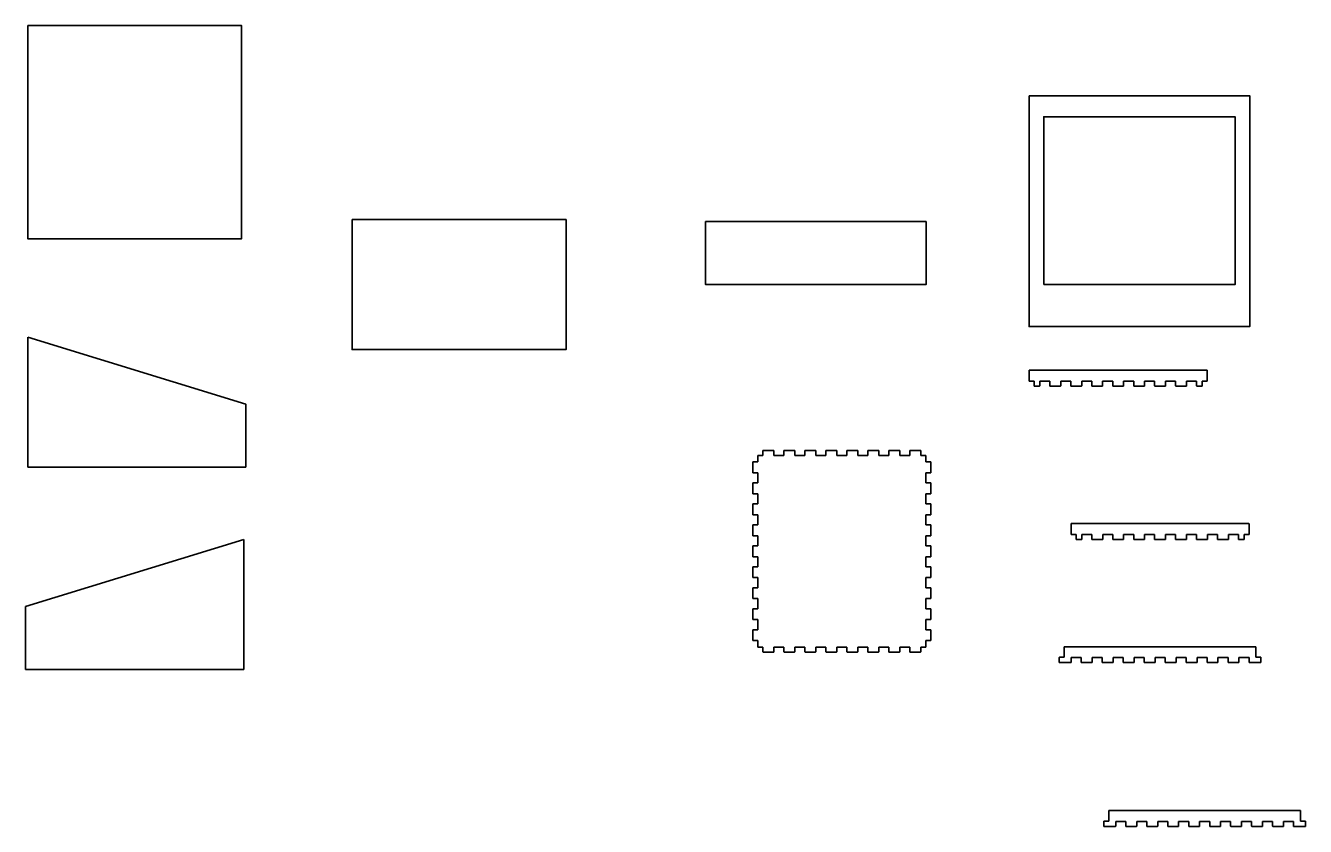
# Model space of a CAD drawing. Header units: inches. Extents: x 6.9 to 37.5, y 21.6 to 40.7.
import ezdxf

# ---------------------------------------------------------------- set-up
doc = ezdxf.new("R2010")
doc.units = ezdxf.units.IN
doc.header["$MEASUREMENT"] = 0
for name, color, linetype, lineweight in [('Layer 2', 7, 'Continuous', 0), ('Layer 3', 7, 'Continuous', 0), ('Layer 4', 7, 'Continuous', 0), ('Layer 5', 7, 'Continuous', 0), ('Layer 6', 7, 'Continuous', 0), ('Layer 7', 7, 'Continuous', 0), ('Layer 8', 7, 'Continuous', 0), ('Layer 9', 7, 'Continuous', 0)]:
    doc.layers.add(name, color=color, linetype=linetype, lineweight=lineweight)

# ---------------------------------------------------------------- blocks, each defined once
blk = doc.blocks.new('Block_0')
at = {"layer": 'Layer 3', "color": 7, "lineweight": 35}
for p, q in [((6.947, 26.86), (12.147, 28.46)), ((12.147, 25.36), (12.147, 28.46)), ((6.947, 25.36), (6.947, 26.86)), ((12.147, 25.36), (6.947, 25.36))]:
    blk.add_line(p, q, dxfattribs=at)
blk = doc.blocks.new('Block_1')
at = {"layer": 'Layer 4', "color": 7, "lineweight": 35}
for p, q in [((6.997, 30.187), (6.997, 33.287)), ((12.197, 31.687), (6.997, 33.287)), ((12.197, 30.187), (12.197, 31.687)), ((6.997, 30.187), (12.197, 30.187))]:
    blk.add_line(p, q, dxfattribs=at)
blk = doc.blocks.new('Block_2')
at = {"layer": 'Layer 6', "color": 7, "lineweight": 35}
for p, q in [((24.529, 30.582), (24.528, 30.58)), ((24.528, 30.58), (24.528, 30.466)), ((24.53, 30.582), (24.529, 30.582)), ((24.531, 30.583), (24.53, 30.583)), ((24.53, 30.583), (24.53, 30.582)), ((24.533, 30.584), (24.531, 30.584)), ((24.531, 30.584), (24.531, 30.583)), ((24.784, 30.584), (24.533, 30.584)), ((24.786, 30.584), (24.784, 30.584)), ((24.786, 30.583), (24.786, 30.584)), ((24.787, 30.583), (24.786, 30.583)), ((24.787, 30.582), (24.787, 30.583)), ((24.788, 30.582), (24.787, 30.582)), ((24.789, 30.58), (24.788, 30.582)), ((24.789, 30.466), (24.789, 30.58)), ((25.03, 30.582), (25.029, 30.58)), ((25.029, 30.58), (25.029, 30.466)), ((25.031, 30.583), (25.03, 30.583)), ((25.03, 30.583), (25.03, 30.582)), ((25.03, 30.582), (25.03, 30.582)), ((25.033, 30.584), (25.031, 30.584)), ((25.031, 30.584), (25.031, 30.583)), ((25.284, 30.584), (25.033, 30.584)), ((25.286, 30.584), (25.284, 30.584)), ((25.286, 30.583), (25.286, 30.584)), ((25.287, 30.583), (25.286, 30.583)), ((25.287, 30.582), (25.287, 30.583)), ((25.288, 30.582), (25.287, 30.582)), ((25.289, 30.58), (25.288, 30.582)), ((25.289, 30.466), (25.289, 30.58)), ((25.53, 30.582), (25.529, 30.58)), ((25.529, 30.58), (25.529, 30.466)), ((25.531, 30.583), (25.53, 30.583)), ((25.53, 30.583), (25.53, 30.582)), ((25.53, 30.582), (25.53, 30.582)), ((25.533, 30.584), (25.531, 30.584)), ((25.531, 30.584), (25.531, 30.583)), ((25.784, 30.584), (25.533, 30.584)), ((25.786, 30.584), (25.784, 30.584)), ((25.786, 30.583), (25.786, 30.584)), ((25.787, 30.583), (25.786, 30.583)), ((25.787, 30.582), (25.787, 30.583)), ((25.788, 30.582), (25.787, 30.582)), ((25.789, 30.58), (25.788, 30.582)), ((25.789, 30.466), (25.789, 30.58)), ((26.029, 30.582), (26.028, 30.58)), ((26.028, 30.58), (26.028, 30.466)), ((26.03, 30.582), (26.029, 30.582)), ((26.031, 30.583), (26.03, 30.583)), ((26.03, 30.583), (26.03, 30.582)), ((26.033, 30.584), (26.031, 30.584)), ((26.031, 30.584), (26.031, 30.583)), ((26.285, 30.584), (26.033, 30.584)), ((26.286, 30.584), (26.285, 30.584)), ((26.287, 30.583), (26.286, 30.584)), ((26.288, 30.582), (26.287, 30.583)), ((26.287, 30.583), (26.287, 30.583)), ((26.289, 30.58), (26.288, 30.582)), ((26.288, 30.582), (26.288, 30.582)), ((26.289, 30.466), (26.289, 30.58)), ((26.529, 30.582), (26.528, 30.58)), ((26.528, 30.58), (26.528, 30.466)), ((26.53, 30.582), (26.529, 30.582)), ((26.531, 30.583), (26.53, 30.583)), ((26.53, 30.583), (26.53, 30.582)), ((26.533, 30.584), (26.531, 30.584)), ((26.531, 30.584), (26.531, 30.583)), ((26.785, 30.584), (26.533, 30.584)), ((26.786, 30.584), (26.785, 30.584)), ((26.787, 30.583), (26.786, 30.584)), ((26.788, 30.582), (26.787, 30.583)), ((26.787, 30.583), (26.787, 30.583)), ((26.789, 30.58), (26.788, 30.582)), ((26.788, 30.582), (26.788, 30.582)), ((26.789, 30.466), (26.789, 30.58)), ((27.03, 30.582), (27.029, 30.58)), ((27.029, 30.58), (27.029, 30.466)), ((27.031, 30.583), (27.03, 30.583)), ((27.03, 30.583), (27.03, 30.582)), ((27.03, 30.582), (27.03, 30.582)), ((27.033, 30.584), (27.031, 30.584)), ((27.031, 30.584), (27.031, 30.583)), ((27.284, 30.584), (27.033, 30.584)), ((27.286, 30.584), (27.284, 30.584)), ((27.286, 30.583), (27.286, 30.584)), ((27.287, 30.583), (27.286, 30.583)), ((27.287, 30.582), (27.287, 30.583)), ((27.288, 30.582), (27.287, 30.582)), ((27.289, 30.58), (27.288, 30.582)), ((27.289, 30.466), (27.289, 30.58)), ((27.53, 30.582), (27.529, 30.58)), ((27.529, 30.58), (27.529, 30.466)), ((27.531, 30.583), (27.53, 30.583)), ((27.53, 30.583), (27.53, 30.582)), ((27.53, 30.582), (27.53, 30.582)), ((27.533, 30.584), (27.531, 30.584)), ((27.531, 30.584), (27.531, 30.583)), ((27.784, 30.584), (27.533, 30.584)), ((27.786, 30.584), (27.784, 30.584)), ((27.786, 30.583), (27.786, 30.584)), ((27.787, 30.583), (27.786, 30.583)), ((27.787, 30.582), (27.787, 30.583)), ((27.788, 30.582), (27.787, 30.582)), ((27.789, 30.58), (27.788, 30.582)), ((27.789, 30.466), (27.789, 30.58)), ((28.03, 30.582), (28.029, 30.58)), ((28.029, 30.58), (28.029, 30.466)), ((28.031, 30.583), (28.03, 30.583)), ((28.03, 30.583), (28.03, 30.582)), ((28.03, 30.582), (28.03, 30.582)), ((28.033, 30.584), (28.031, 30.584)), ((28.031, 30.584), (28.031, 30.583)), ((28.285, 30.584), (28.033, 30.584)), ((28.286, 30.584), (28.285, 30.584)), ((28.287, 30.583), (28.286, 30.584)), ((28.288, 30.582), (28.287, 30.583)), ((28.287, 30.583), (28.287, 30.583)), ((28.289, 30.58), (28.288, 30.582)), ((28.288, 30.582), (28.288, 30.582)), ((28.289, 30.466), (28.289, 30.58)), ((24.286, 30.308), (24.285, 30.307)), ((24.285, 30.307), (24.285, 30.056)), ((24.287, 30.309), (24.286, 30.308)), ((24.288, 30.31), (24.287, 30.309)), ((24.287, 30.309), (24.287, 30.309)), ((24.29, 30.311), (24.288, 30.31)), ((24.288, 30.31), (24.288, 30.31)), ((24.404, 30.311), (24.29, 30.311)), ((24.405, 30.464), (24.404, 30.463)), ((24.404, 30.463), (24.404, 30.462)), ((24.404, 30.462), (24.404, 30.311)), ((24.406, 30.465), (24.405, 30.465)), ((24.405, 30.465), (24.405, 30.464)), ((24.408, 30.466), (24.406, 30.465)), ((24.406, 30.465), (24.406, 30.465)), ((24.528, 30.466), (24.408, 30.466)), ((25.029, 30.466), (24.789, 30.466)), ((25.529, 30.466), (25.289, 30.466)), ((26.028, 30.466), (25.789, 30.466)), ((26.528, 30.466), (26.289, 30.466)), ((27.029, 30.466), (26.789, 30.466)), ((27.529, 30.466), (27.289, 30.466)), ((28.029, 30.466), (27.789, 30.466)), ((28.409, 30.466), (28.289, 30.466)), ((28.411, 30.465), (28.409, 30.466)), ((28.412, 30.465), (28.411, 30.465)), ((28.411, 30.465), (28.411, 30.465)), ((28.413, 30.464), (28.412, 30.465)), ((28.413, 30.463), (28.413, 30.464)), ((28.414, 30.462), (28.413, 30.463)), ((28.414, 30.311), (28.414, 30.462)), ((28.528, 30.311), (28.414, 30.311)), ((28.529, 30.31), (28.528, 30.311)), ((28.53, 30.31), (28.529, 30.31)), ((28.53, 30.309), (28.53, 30.31)), ((28.531, 30.309), (28.53, 30.309)), ((28.531, 30.308), (28.531, 30.309)), ((28.532, 30.307), (28.531, 30.308)), ((28.532, 30.056), (28.532, 30.307)), ((24.285, 30.056), (24.286, 30.054)), ((24.286, 30.054), (24.287, 30.054)), ((24.287, 30.054), (24.287, 30.053)), ((24.287, 30.053), (24.288, 30.052)), ((24.288, 30.052), (24.288, 30.052)), ((24.288, 30.052), (24.29, 30.051)), ((24.29, 30.051), (24.404, 30.051)), ((24.404, 30.051), (24.404, 29.811)), ((28.414, 29.811), (28.414, 30.051)), ((28.414, 30.051), (28.528, 30.051)), ((28.528, 30.051), (28.529, 30.052)), ((28.529, 30.052), (28.53, 30.052)), ((28.53, 30.053), (28.531, 30.054)), ((28.53, 30.052), (28.53, 30.053)), ((28.531, 30.054), (28.532, 30.056)), ((28.531, 30.054), (28.531, 30.054)), ((24.286, 29.809), (24.285, 29.807)), ((24.285, 29.807), (24.285, 29.555)), ((24.287, 29.809), (24.286, 29.809)), ((24.288, 29.81), (24.287, 29.81)), ((24.287, 29.81), (24.287, 29.809)), ((24.29, 29.811), (24.288, 29.811)), ((24.288, 29.811), (24.288, 29.81)), ((24.404, 29.811), (24.29, 29.811)), ((28.528, 29.811), (28.414, 29.811)), ((28.529, 29.811), (28.528, 29.811)), ((28.53, 29.81), (28.529, 29.811)), ((28.531, 29.809), (28.53, 29.81)), ((28.53, 29.81), (28.53, 29.81)), ((28.532, 29.807), (28.531, 29.809)), ((28.531, 29.809), (28.531, 29.809)), ((28.532, 29.555), (28.532, 29.807)), ((24.285, 29.555), (24.286, 29.554)), ((24.286, 29.309), (24.285, 29.307)), ((24.285, 29.307), (24.285, 29.055)), ((24.286, 29.554), (24.287, 29.553)), ((24.287, 29.309), (24.286, 29.309)), ((24.287, 29.553), (24.287, 29.552)), ((24.287, 29.552), (24.288, 29.552)), ((24.288, 29.31), (24.287, 29.31)), ((24.287, 29.31), (24.287, 29.309)), ((24.288, 29.552), (24.288, 29.552)), ((24.288, 29.552), (24.29, 29.551)), ((24.29, 29.311), (24.288, 29.311)), ((24.288, 29.311), (24.288, 29.31)), ((24.29, 29.551), (24.404, 29.551)), ((24.404, 29.311), (24.29, 29.311)), ((24.404, 29.551), (24.404, 29.311)), ((28.414, 29.311), (28.414, 29.551)), ((28.414, 29.551), (28.528, 29.551)), ((28.528, 29.311), (28.414, 29.311)), ((28.528, 29.551), (28.529, 29.552)), ((28.529, 29.311), (28.528, 29.311)), ((28.529, 29.552), (28.53, 29.552)), ((28.53, 29.31), (28.529, 29.311)), ((28.53, 29.552), (28.531, 29.553)), ((28.53, 29.552), (28.53, 29.552)), ((28.531, 29.309), (28.53, 29.31)), ((28.53, 29.31), (28.53, 29.31)), ((28.531, 29.554), (28.532, 29.555)), ((28.531, 29.553), (28.531, 29.554)), ((28.532, 29.307), (28.531, 29.309)), ((28.531, 29.309), (28.531, 29.309)), ((28.532, 29.055), (28.532, 29.307)), ((24.285, 29.055), (24.286, 29.054)), ((24.286, 29.054), (24.287, 29.053)), ((24.287, 29.053), (24.287, 29.052)), ((24.287, 29.052), (24.288, 29.052)), ((24.288, 29.052), (24.288, 29.052)), ((24.288, 29.052), (24.29, 29.051)), ((24.29, 29.051), (24.404, 29.051)), ((24.404, 29.051), (24.404, 28.811)), ((28.414, 28.811), (28.414, 29.051)), ((28.414, 29.051), (28.528, 29.051)), ((28.528, 29.051), (28.529, 29.052)), ((28.529, 29.052), (28.53, 29.052)), ((28.53, 29.052), (28.531, 29.053)), ((28.53, 29.052), (28.53, 29.052)), ((28.531, 29.054), (28.532, 29.055)), ((28.531, 29.053), (28.531, 29.054)), ((24.286, 28.809), (24.285, 28.807)), ((24.285, 28.807), (24.285, 28.556)), ((24.287, 28.809), (24.286, 28.809)), ((24.288, 28.81), (24.287, 28.81)), ((24.287, 28.81), (24.287, 28.809)), ((24.29, 28.811), (24.288, 28.811)), ((24.288, 28.811), (24.288, 28.81)), ((24.404, 28.811), (24.29, 28.811)), ((28.528, 28.811), (28.414, 28.811)), ((28.529, 28.811), (28.528, 28.811)), ((28.53, 28.81), (28.529, 28.811)), ((28.531, 28.809), (28.53, 28.81)), ((28.53, 28.81), (28.53, 28.81)), ((28.532, 28.807), (28.531, 28.809)), ((28.531, 28.809), (28.531, 28.809)), ((28.532, 28.556), (28.532, 28.807)), ((24.285, 28.556), (24.286, 28.554)), ((24.286, 28.554), (24.287, 28.554)), ((24.287, 28.554), (24.287, 28.553)), ((24.287, 28.553), (24.288, 28.552)), ((24.288, 28.552), (24.288, 28.552)), ((24.288, 28.552), (24.29, 28.551)), ((24.29, 28.551), (24.404, 28.551)), ((24.404, 28.551), (24.404, 28.311)), ((28.414, 28.311), (28.414, 28.551)), ((28.414, 28.551), (28.528, 28.551)), ((28.528, 28.551), (28.529, 28.552)), ((28.529, 28.552), (28.53, 28.552)), ((28.53, 28.553), (28.531, 28.554)), ((28.53, 28.552), (28.53, 28.553)), ((28.531, 28.554), (28.532, 28.556)), ((28.531, 28.554), (28.531, 28.554)), ((24.286, 28.308), (24.285, 28.307)), ((24.285, 28.307), (24.285, 28.056)), ((24.287, 28.309), (24.286, 28.308)), ((24.288, 28.31), (24.287, 28.309)), ((24.287, 28.309), (24.287, 28.309)), ((24.29, 28.311), (24.288, 28.31)), ((24.288, 28.31), (24.288, 28.31)), ((24.404, 28.311), (24.29, 28.311)), ((28.528, 28.311), (28.414, 28.311)), ((28.529, 28.31), (28.528, 28.311)), ((28.53, 28.31), (28.529, 28.31)), ((28.53, 28.309), (28.53, 28.31)), ((28.531, 28.309), (28.53, 28.309)), ((28.531, 28.308), (28.531, 28.309)), ((28.532, 28.307), (28.531, 28.308)), ((28.532, 28.056), (28.532, 28.307)), ((24.285, 28.056), (24.286, 28.054)), ((24.286, 27.808), (24.285, 27.807)), ((24.285, 27.807), (24.285, 27.555)), ((24.286, 28.054), (24.287, 28.054)), ((24.287, 27.809), (24.286, 27.808)), ((24.287, 28.054), (24.287, 28.053)), ((24.287, 28.053), (24.288, 28.052)), ((24.288, 27.81), (24.287, 27.809)), ((24.287, 27.809), (24.287, 27.809)), ((24.288, 28.052), (24.288, 28.052)), ((24.288, 28.052), (24.29, 28.051)), ((24.29, 27.811), (24.288, 27.81)), ((24.288, 27.81), (24.288, 27.81)), ((24.29, 28.051), (24.404, 28.051)), ((24.404, 27.811), (24.29, 27.811)), ((24.404, 28.051), (24.404, 27.811)), ((28.414, 27.811), (28.414, 28.051)), ((28.414, 28.051), (28.528, 28.051)), ((28.528, 27.811), (28.414, 27.811)), ((28.528, 28.051), (28.529, 28.052)), ((28.529, 27.81), (28.528, 27.811)), ((28.529, 28.052), (28.53, 28.052)), ((28.53, 27.81), (28.529, 27.81)), ((28.53, 28.053), (28.531, 28.054)), ((28.53, 28.052), (28.53, 28.053)), ((28.53, 27.809), (28.53, 27.81)), ((28.531, 27.809), (28.53, 27.809)), ((28.531, 28.054), (28.532, 28.056)), ((28.531, 28.054), (28.531, 28.054)), ((28.531, 27.808), (28.531, 27.809)), ((28.532, 27.807), (28.531, 27.808)), ((28.532, 27.555), (28.532, 27.807)), ((24.285, 27.555), (24.286, 27.554)), ((24.286, 27.554), (24.287, 27.553)), ((24.287, 27.553), (24.287, 27.552)), ((24.287, 27.552), (24.288, 27.552)), ((24.288, 27.552), (24.288, 27.552)), ((24.288, 27.552), (24.29, 27.551)), ((24.29, 27.551), (24.404, 27.551)), ((24.404, 27.551), (24.404, 27.311)), ((28.414, 27.311), (28.414, 27.551)), ((28.414, 27.551), (28.528, 27.551)), ((28.528, 27.551), (28.529, 27.552)), ((28.529, 27.552), (28.53, 27.552)), ((28.53, 27.552), (28.531, 27.553)), ((28.53, 27.552), (28.53, 27.552)), ((28.531, 27.554), (28.532, 27.555)), ((28.531, 27.553), (28.531, 27.554)), ((24.286, 27.309), (24.285, 27.307)), ((24.285, 27.307), (24.285, 27.055)), ((24.287, 27.309), (24.286, 27.309)), ((24.288, 27.31), (24.287, 27.31)), ((24.287, 27.31), (24.287, 27.309)), ((24.29, 27.311), (24.288, 27.311)), ((24.288, 27.311), (24.288, 27.31)), ((24.404, 27.311), (24.29, 27.311)), ((28.528, 27.311), (28.414, 27.311)), ((28.529, 27.311), (28.528, 27.311)), ((28.53, 27.31), (28.529, 27.311)), ((28.531, 27.309), (28.53, 27.31)), ((28.53, 27.31), (28.53, 27.31)), ((28.532, 27.307), (28.531, 27.309)), ((28.531, 27.309), (28.531, 27.309)), ((28.532, 27.055), (28.532, 27.307)), ((24.285, 27.055), (24.286, 27.054)), ((24.286, 27.054), (24.287, 27.053)), ((24.287, 27.053), (24.287, 27.052)), ((24.287, 27.052), (24.288, 27.052)), ((24.288, 27.052), (24.288, 27.052)), ((24.288, 27.052), (24.29, 27.051)), ((24.29, 27.051), (24.404, 27.051)), ((24.404, 27.051), (24.404, 26.811)), ((28.414, 26.811), (28.414, 27.051)), ((28.414, 27.051), (28.528, 27.051)), ((28.528, 27.051), (28.529, 27.052)), ((28.529, 27.052), (28.53, 27.052)), ((28.53, 27.052), (28.531, 27.053)), ((28.53, 27.052), (28.53, 27.052)), ((28.531, 27.054), (28.532, 27.055)), ((28.531, 27.053), (28.531, 27.054)), ((24.286, 26.809), (24.285, 26.807)), ((24.285, 26.807), (24.285, 26.555)), ((24.285, 26.555), (24.286, 26.554)), ((24.287, 26.809), (24.286, 26.809)), ((24.286, 26.554), (24.287, 26.553)), ((24.288, 26.81), (24.287, 26.81)), ((24.287, 26.81), (24.287, 26.809)), ((24.287, 26.553), (24.287, 26.552)), ((24.287, 26.552), (24.288, 26.552)), ((24.29, 26.811), (24.288, 26.811)), ((24.288, 26.811), (24.288, 26.81)), ((24.288, 26.552), (24.288, 26.552)), ((24.288, 26.552), (24.29, 26.551)), ((24.404, 26.811), (24.29, 26.811)), ((24.29, 26.551), (24.404, 26.551)), ((24.404, 26.551), (24.404, 26.311)), ((28.528, 26.811), (28.414, 26.811)), ((28.414, 26.311), (28.414, 26.551)), ((28.414, 26.551), (28.528, 26.551)), ((28.529, 26.811), (28.528, 26.811)), ((28.528, 26.551), (28.529, 26.552)), ((28.53, 26.81), (28.529, 26.811)), ((28.529, 26.552), (28.53, 26.552)), ((28.531, 26.809), (28.53, 26.81)), ((28.53, 26.81), (28.53, 26.81)), ((28.53, 26.552), (28.531, 26.553)), ((28.53, 26.552), (28.53, 26.552)), ((28.532, 26.807), (28.531, 26.809)), ((28.531, 26.809), (28.531, 26.809)), ((28.531, 26.554), (28.532, 26.555)), ((28.531, 26.553), (28.531, 26.554)), ((28.532, 26.555), (28.532, 26.807)), ((24.286, 26.308), (24.285, 26.307)), ((24.285, 26.307), (24.285, 26.056)), ((24.287, 26.309), (24.286, 26.308)), ((24.288, 26.31), (24.287, 26.309)), ((24.287, 26.309), (24.287, 26.309)), ((24.29, 26.311), (24.288, 26.31)), ((24.288, 26.31), (24.288, 26.31)), ((24.404, 26.311), (24.29, 26.311)), ((28.528, 26.311), (28.414, 26.311)), ((28.529, 26.31), (28.528, 26.311)), ((28.53, 26.31), (28.529, 26.31)), ((28.53, 26.309), (28.53, 26.31)), ((28.531, 26.309), (28.53, 26.309)), ((28.531, 26.308), (28.531, 26.309)), ((28.532, 26.307), (28.531, 26.308)), ((28.532, 26.056), (28.532, 26.307)), ((24.285, 26.056), (24.286, 26.054)), ((24.286, 26.054), (24.287, 26.054)), ((24.287, 26.054), (24.287, 26.053)), ((24.287, 26.053), (24.288, 26.052)), ((24.288, 26.052), (24.288, 26.052)), ((24.288, 26.052), (24.29, 26.051)), ((24.29, 26.051), (24.404, 26.051)), ((24.404, 26.051), (24.404, 25.9)), ((28.414, 25.9), (28.414, 26.051)), ((28.414, 26.051), (28.528, 26.051)), ((28.528, 26.051), (28.529, 26.052)), ((28.529, 26.052), (28.53, 26.052)), ((28.53, 26.053), (28.531, 26.054)), ((28.53, 26.052), (28.53, 26.053)), ((28.531, 26.054), (28.532, 26.056)), ((28.531, 26.054), (28.531, 26.054)), ((24.404, 25.9), (24.404, 25.899)), ((24.404, 25.899), (24.405, 25.898)), ((24.405, 25.898), (24.405, 25.898)), ((24.405, 25.898), (24.406, 25.897)), ((24.406, 25.897), (24.406, 25.897)), ((24.406, 25.897), (24.408, 25.896)), ((24.408, 25.896), (24.528, 25.896)), ((24.528, 25.896), (24.528, 25.782)), ((24.528, 25.782), (24.529, 25.781)), ((24.529, 25.781), (24.53, 25.78)), ((24.53, 25.78), (24.53, 25.78)), ((24.53, 25.78), (24.531, 25.779)), ((24.531, 25.779), (24.531, 25.779)), ((24.531, 25.779), (24.533, 25.778)), ((24.533, 25.778), (24.784, 25.778)), ((24.784, 25.778), (24.786, 25.779)), ((24.786, 25.779), (24.787, 25.78)), ((24.786, 25.779), (24.786, 25.779)), ((24.787, 25.78), (24.788, 25.781)), ((24.787, 25.78), (24.787, 25.78)), ((24.788, 25.781), (24.789, 25.782)), ((24.789, 25.782), (24.789, 25.896)), ((24.789, 25.896), (25.029, 25.896)), ((25.029, 25.896), (25.029, 25.782)), ((25.029, 25.782), (25.03, 25.781)), ((25.03, 25.781), (25.03, 25.78)), ((25.03, 25.78), (25.03, 25.78)), ((25.03, 25.78), (25.031, 25.779)), ((25.031, 25.779), (25.031, 25.779)), ((25.031, 25.779), (25.033, 25.778)), ((25.033, 25.778), (25.284, 25.778)), ((25.284, 25.778), (25.286, 25.779)), ((25.286, 25.779), (25.287, 25.78)), ((25.286, 25.779), (25.286, 25.779)), ((25.287, 25.78), (25.288, 25.781)), ((25.287, 25.78), (25.287, 25.78)), ((25.288, 25.781), (25.289, 25.782)), ((25.289, 25.782), (25.289, 25.896)), ((25.289, 25.896), (25.529, 25.896)), ((25.529, 25.896), (25.529, 25.782)), ((25.529, 25.782), (25.53, 25.781)), ((25.53, 25.781), (25.53, 25.78)), ((25.53, 25.78), (25.53, 25.78)), ((25.53, 25.78), (25.531, 25.779)), ((25.531, 25.779), (25.531, 25.779)), ((25.531, 25.779), (25.533, 25.778)), ((25.533, 25.778), (25.784, 25.778)), ((25.784, 25.778), (25.786, 25.779)), ((25.786, 25.779), (25.787, 25.78)), ((25.786, 25.779), (25.786, 25.779)), ((25.787, 25.78), (25.788, 25.781)), ((25.787, 25.78), (25.787, 25.78)), ((25.788, 25.781), (25.789, 25.782)), ((25.789, 25.782), (25.789, 25.896)), ((25.789, 25.896), (26.028, 25.896)), ((26.028, 25.896), (26.028, 25.782)), ((26.028, 25.782), (26.029, 25.781)), ((26.029, 25.781), (26.03, 25.78)), ((26.03, 25.78), (26.03, 25.78)), ((26.03, 25.78), (26.031, 25.779)), ((26.031, 25.779), (26.031, 25.779)), ((26.031, 25.779), (26.033, 25.778)), ((26.033, 25.778), (26.285, 25.778)), ((26.285, 25.778), (26.286, 25.779)), ((26.286, 25.779), (26.287, 25.779)), ((26.287, 25.779), (26.287, 25.78)), ((26.287, 25.78), (26.288, 25.78)), ((26.288, 25.781), (26.289, 25.782)), ((26.288, 25.78), (26.288, 25.781)), ((26.289, 25.782), (26.289, 25.896)), ((26.289, 25.896), (26.528, 25.896)), ((26.528, 25.896), (26.528, 25.782)), ((26.528, 25.782), (26.529, 25.781)), ((26.529, 25.781), (26.53, 25.78)), ((26.53, 25.78), (26.53, 25.78)), ((26.53, 25.78), (26.531, 25.779)), ((26.531, 25.779), (26.531, 25.779)), ((26.531, 25.779), (26.533, 25.778)), ((26.533, 25.778), (26.785, 25.778)), ((26.785, 25.778), (26.786, 25.779)), ((26.786, 25.779), (26.787, 25.779)), ((26.787, 25.779), (26.787, 25.78)), ((26.787, 25.78), (26.788, 25.78)), ((26.788, 25.781), (26.789, 25.782)), ((26.788, 25.78), (26.788, 25.781)), ((26.789, 25.782), (26.789, 25.896)), ((26.789, 25.896), (27.029, 25.896)), ((27.029, 25.896), (27.029, 25.782)), ((27.029, 25.782), (27.03, 25.781)), ((27.03, 25.781), (27.03, 25.78)), ((27.03, 25.78), (27.03, 25.78)), ((27.03, 25.78), (27.031, 25.779)), ((27.031, 25.779), (27.031, 25.779)), ((27.031, 25.779), (27.033, 25.778)), ((27.033, 25.778), (27.284, 25.778)), ((27.284, 25.778), (27.286, 25.779)), ((27.286, 25.779), (27.287, 25.78)), ((27.286, 25.779), (27.286, 25.779)), ((27.287, 25.78), (27.288, 25.781)), ((27.287, 25.78), (27.287, 25.78)), ((27.288, 25.781), (27.289, 25.782)), ((27.289, 25.782), (27.289, 25.896)), ((27.289, 25.896), (27.529, 25.896)), ((27.529, 25.896), (27.529, 25.782)), ((27.529, 25.782), (27.53, 25.781)), ((27.53, 25.781), (27.53, 25.78)), ((27.53, 25.78), (27.53, 25.78)), ((27.53, 25.78), (27.531, 25.779)), ((27.531, 25.779), (27.531, 25.779)), ((27.531, 25.779), (27.533, 25.778)), ((27.533, 25.778), (27.784, 25.778)), ((27.784, 25.778), (27.786, 25.779)), ((27.786, 25.779), (27.787, 25.78)), ((27.786, 25.779), (27.786, 25.779)), ((27.787, 25.78), (27.788, 25.781)), ((27.787, 25.78), (27.787, 25.78)), ((27.788, 25.781), (27.789, 25.782)), ((27.789, 25.782), (27.789, 25.896)), ((27.789, 25.896), (28.029, 25.896)), ((28.029, 25.896), (28.029, 25.782)), ((28.029, 25.782), (28.03, 25.781)), ((28.03, 25.781), (28.03, 25.78)), ((28.03, 25.78), (28.03, 25.78)), ((28.03, 25.78), (28.031, 25.779)), ((28.031, 25.779), (28.031, 25.779)), ((28.031, 25.779), (28.033, 25.778)), ((28.033, 25.778), (28.285, 25.778)), ((28.285, 25.778), (28.286, 25.779)), ((28.286, 25.779), (28.287, 25.779)), ((28.287, 25.779), (28.287, 25.78)), ((28.287, 25.78), (28.288, 25.78)), ((28.288, 25.781), (28.289, 25.782)), ((28.288, 25.78), (28.288, 25.781)), ((28.289, 25.782), (28.289, 25.896)), ((28.289, 25.896), (28.409, 25.896)), ((28.409, 25.896), (28.411, 25.897)), ((28.411, 25.897), (28.412, 25.898)), ((28.411, 25.897), (28.411, 25.897)), ((28.412, 25.898), (28.413, 25.898)), ((28.413, 25.899), (28.414, 25.9)), ((28.413, 25.898), (28.413, 25.899))]:
    blk.add_line(p, q, dxfattribs=at)
blk = doc.blocks.new('Block_3')
at = {"layer": 'Layer 9', "color": 7, "lineweight": 35}
for p, q in [((31.876, 28.835), (31.875, 28.834)), ((31.875, 28.834), (31.875, 28.583)), ((31.877, 28.837), (31.876, 28.836)), ((31.876, 28.836), (31.876, 28.835)), ((31.878, 28.837), (31.877, 28.837)), ((31.877, 28.837), (31.877, 28.837)), ((31.879, 28.838), (31.878, 28.837)), ((36.117, 28.838), (31.879, 28.838)), ((36.119, 28.837), (36.117, 28.838)), ((36.12, 28.837), (36.119, 28.837)), ((36.119, 28.837), (36.119, 28.837)), ((36.12, 28.836), (36.12, 28.837)), ((36.121, 28.835), (36.12, 28.836)), ((36.121, 28.834), (36.121, 28.835)), ((36.121, 28.583), (36.121, 28.834)), ((31.875, 28.583), (31.876, 28.581)), ((31.876, 28.581), (31.876, 28.581)), ((31.876, 28.581), (31.877, 28.58)), ((31.877, 28.58), (31.877, 28.579)), ((31.877, 28.579), (31.878, 28.579)), ((31.878, 28.579), (31.879, 28.578)), ((31.879, 28.578), (31.993, 28.578)), ((31.993, 28.578), (31.993, 28.464)), ((31.993, 28.464), (31.994, 28.463)), ((31.994, 28.463), (31.994, 28.462)), ((31.994, 28.462), (31.995, 28.462)), ((31.995, 28.462), (31.995, 28.461)), ((31.995, 28.461), (31.996, 28.461)), ((31.996, 28.461), (31.997, 28.46)), ((31.997, 28.46), (32.124, 28.46)), ((32.124, 28.46), (32.125, 28.461)), ((32.125, 28.461), (32.126, 28.461)), ((32.126, 28.461), (32.127, 28.462)), ((32.127, 28.463), (32.128, 28.464)), ((32.127, 28.462), (32.127, 28.463)), ((32.127, 28.462), (32.127, 28.462)), ((32.128, 28.464), (32.128, 28.578)), ((32.128, 28.578), (32.368, 28.578)), ((32.368, 28.578), (32.368, 28.464)), ((32.368, 28.464), (32.369, 28.463)), ((32.369, 28.463), (32.369, 28.462)), ((32.369, 28.462), (32.369, 28.462)), ((32.369, 28.462), (32.37, 28.461)), ((32.37, 28.461), (32.371, 28.461)), ((32.371, 28.461), (32.372, 28.46)), ((32.372, 28.46), (32.624, 28.46)), ((32.624, 28.46), (32.626, 28.461)), ((32.626, 28.461), (32.627, 28.462)), ((32.626, 28.461), (32.626, 28.461)), ((32.627, 28.462), (32.628, 28.463)), ((32.627, 28.462), (32.627, 28.462)), ((32.628, 28.463), (32.629, 28.464)), ((32.629, 28.464), (32.629, 28.578)), ((32.629, 28.578), (32.868, 28.578)), ((32.868, 28.578), (32.868, 28.464)), ((32.868, 28.464), (32.869, 28.463)), ((32.869, 28.463), (32.869, 28.462)), ((32.869, 28.462), (32.869, 28.462)), ((32.869, 28.462), (32.87, 28.461)), ((32.87, 28.461), (32.871, 28.461)), ((32.871, 28.461), (32.872, 28.46)), ((32.872, 28.46), (33.124, 28.46)), ((33.124, 28.46), (33.126, 28.461)), ((33.126, 28.461), (33.127, 28.462)), ((33.126, 28.461), (33.126, 28.461)), ((33.127, 28.462), (33.128, 28.463)), ((33.127, 28.462), (33.127, 28.462)), ((33.128, 28.463), (33.129, 28.464)), ((33.129, 28.464), (33.129, 28.578)), ((33.129, 28.578), (33.368, 28.578)), ((33.368, 28.578), (33.368, 28.464)), ((33.368, 28.464), (33.369, 28.463)), ((33.369, 28.463), (33.369, 28.462)), ((33.369, 28.462), (33.369, 28.462)), ((33.369, 28.462), (33.37, 28.461)), ((33.37, 28.461), (33.371, 28.461)), ((33.371, 28.461), (33.372, 28.46)), ((33.372, 28.46), (33.624, 28.46)), ((33.624, 28.46), (33.625, 28.461)), ((33.625, 28.461), (33.626, 28.461)), ((33.626, 28.461), (33.627, 28.462)), ((33.627, 28.463), (33.628, 28.464)), ((33.627, 28.462), (33.627, 28.463)), ((33.627, 28.462), (33.627, 28.462)), ((33.628, 28.464), (33.628, 28.578)), ((33.628, 28.578), (33.868, 28.578)), ((33.868, 28.578), (33.868, 28.464)), ((33.868, 28.464), (33.869, 28.463)), ((33.869, 28.463), (33.869, 28.462)), ((33.869, 28.462), (33.87, 28.462)), ((33.87, 28.462), (33.871, 28.461)), ((33.871, 28.461), (33.871, 28.461)), ((33.871, 28.461), (33.873, 28.46)), ((33.873, 28.46), (34.124, 28.46)), ((34.124, 28.46), (34.125, 28.461)), ((34.125, 28.461), (34.126, 28.461)), ((34.126, 28.461), (34.127, 28.462)), ((34.127, 28.463), (34.128, 28.464)), ((34.127, 28.462), (34.127, 28.463)), ((34.127, 28.462), (34.127, 28.462)), ((34.128, 28.464), (34.128, 28.578)), ((34.128, 28.578), (34.368, 28.578)), ((34.368, 28.578), (34.368, 28.464)), ((34.368, 28.464), (34.369, 28.463)), ((34.369, 28.463), (34.369, 28.462)), ((34.369, 28.462), (34.37, 28.462)), ((34.37, 28.462), (34.371, 28.461)), ((34.371, 28.461), (34.371, 28.461)), ((34.371, 28.461), (34.373, 28.46)), ((34.373, 28.46), (34.624, 28.46)), ((34.624, 28.46), (34.626, 28.461)), ((34.626, 28.461), (34.627, 28.462)), ((34.626, 28.461), (34.626, 28.461)), ((34.627, 28.462), (34.628, 28.463)), ((34.627, 28.462), (34.627, 28.462)), ((34.628, 28.463), (34.629, 28.464)), ((34.629, 28.464), (34.629, 28.578)), ((34.629, 28.578), (34.868, 28.578)), ((34.868, 28.578), (34.868, 28.464)), ((34.868, 28.464), (34.869, 28.463)), ((34.869, 28.463), (34.869, 28.462)), ((34.869, 28.462), (34.869, 28.462)), ((34.869, 28.462), (34.87, 28.461)), ((34.87, 28.461), (34.871, 28.461)), ((34.871, 28.461), (34.872, 28.46)), ((34.872, 28.46), (35.124, 28.46)), ((35.124, 28.46), (35.126, 28.461)), ((35.126, 28.461), (35.127, 28.462)), ((35.126, 28.461), (35.126, 28.461)), ((35.127, 28.462), (35.128, 28.463)), ((35.127, 28.462), (35.127, 28.462)), ((35.128, 28.463), (35.129, 28.464)), ((35.129, 28.464), (35.129, 28.578)), ((35.129, 28.578), (35.368, 28.578)), ((35.368, 28.578), (35.368, 28.464)), ((35.368, 28.464), (35.369, 28.463)), ((35.369, 28.463), (35.369, 28.462)), ((35.369, 28.462), (35.369, 28.462)), ((35.369, 28.462), (35.37, 28.461)), ((35.37, 28.461), (35.371, 28.461)), ((35.371, 28.461), (35.372, 28.46)), ((35.372, 28.46), (35.624, 28.46)), ((35.624, 28.46), (35.626, 28.461)), ((35.626, 28.461), (35.627, 28.462)), ((35.626, 28.461), (35.626, 28.461)), ((35.627, 28.462), (35.628, 28.463)), ((35.627, 28.462), (35.627, 28.462)), ((35.628, 28.463), (35.629, 28.464)), ((35.629, 28.464), (35.629, 28.578)), ((35.629, 28.578), (35.868, 28.578)), ((35.868, 28.578), (35.868, 28.464)), ((35.868, 28.464), (35.869, 28.463)), ((35.869, 28.463), (35.869, 28.462)), ((35.869, 28.462), (35.87, 28.462)), ((35.87, 28.462), (35.871, 28.461)), ((35.871, 28.461), (35.871, 28.461)), ((35.871, 28.461), (35.873, 28.46)), ((35.873, 28.46), (35.999, 28.46)), ((35.999, 28.46), (36.001, 28.461)), ((36.001, 28.461), (36.002, 28.462)), ((36.001, 28.461), (36.001, 28.461)), ((36.002, 28.462), (36.003, 28.463)), ((36.002, 28.462), (36.002, 28.462)), ((36.003, 28.464), (36.003, 28.578)), ((36.003, 28.578), (36.117, 28.578)), ((36.003, 28.463), (36.003, 28.464)), ((36.117, 28.578), (36.119, 28.579)), ((36.119, 28.579), (36.12, 28.58)), ((36.119, 28.579), (36.119, 28.579)), ((36.12, 28.58), (36.12, 28.581)), ((36.12, 28.581), (36.121, 28.581)), ((36.121, 28.581), (36.121, 28.583))]:
    blk.add_line(p, q, dxfattribs=at)
blk = doc.blocks.new('Block_4')
at = {"layer": 'Layer 9', "color": 7, "lineweight": 35}
for p, q in [((30.876, 32.493), (30.875, 32.492)), ((30.875, 32.492), (30.875, 32.241)), ((30.877, 32.495), (30.876, 32.494)), ((30.876, 32.494), (30.876, 32.493)), ((30.878, 32.495), (30.877, 32.495)), ((30.877, 32.495), (30.877, 32.495)), ((30.879, 32.496), (30.878, 32.495)), ((35.117, 32.496), (30.879, 32.496)), ((35.119, 32.495), (35.117, 32.496)), ((35.12, 32.495), (35.119, 32.495)), ((35.119, 32.495), (35.119, 32.495)), ((35.12, 32.494), (35.12, 32.495)), ((35.121, 32.493), (35.12, 32.494)), ((35.121, 32.492), (35.121, 32.493)), ((35.121, 32.241), (35.121, 32.492)), ((30.875, 32.241), (30.876, 32.239)), ((30.876, 32.239), (30.876, 32.239)), ((30.876, 32.239), (30.877, 32.238)), ((30.877, 32.238), (30.877, 32.237)), ((30.877, 32.237), (30.878, 32.237)), ((30.878, 32.237), (30.879, 32.236)), ((30.879, 32.236), (30.993, 32.236)), ((30.993, 32.236), (30.993, 32.123)), ((30.993, 32.123), (30.994, 32.121)), ((30.994, 32.121), (30.994, 32.121)), ((30.994, 32.121), (30.995, 32.12)), ((30.995, 32.12), (30.995, 32.119)), ((30.995, 32.119), (30.996, 32.119)), ((30.996, 32.119), (30.997, 32.118)), ((30.997, 32.118), (31.124, 32.118)), ((31.124, 32.118), (31.125, 32.119)), ((31.125, 32.119), (31.126, 32.119)), ((31.126, 32.119), (31.127, 32.12)), ((31.127, 32.121), (31.128, 32.123)), ((31.127, 32.12), (31.127, 32.121)), ((31.127, 32.121), (31.127, 32.121)), ((31.128, 32.123), (31.128, 32.236)), ((31.128, 32.236), (31.368, 32.236)), ((31.368, 32.236), (31.368, 32.123)), ((31.368, 32.123), (31.369, 32.121)), ((31.369, 32.121), (31.369, 32.121)), ((31.369, 32.121), (31.369, 32.12)), ((31.369, 32.12), (31.37, 32.119)), ((31.37, 32.119), (31.371, 32.119)), ((31.371, 32.119), (31.372, 32.118)), ((31.372, 32.118), (31.624, 32.118)), ((31.624, 32.118), (31.626, 32.119)), ((31.626, 32.119), (31.627, 32.12)), ((31.626, 32.119), (31.626, 32.119)), ((31.627, 32.12), (31.627, 32.121)), ((31.627, 32.121), (31.628, 32.121)), ((31.628, 32.121), (31.629, 32.123)), ((31.629, 32.123), (31.629, 32.236)), ((31.629, 32.236), (31.868, 32.236)), ((31.868, 32.236), (31.868, 32.123)), ((31.868, 32.123), (31.869, 32.121)), ((31.869, 32.121), (31.869, 32.121)), ((31.869, 32.121), (31.869, 32.12)), ((31.869, 32.12), (31.87, 32.119)), ((31.87, 32.119), (31.871, 32.119)), ((31.871, 32.119), (31.872, 32.118)), ((31.872, 32.118), (32.124, 32.118)), ((32.124, 32.118), (32.126, 32.119)), ((32.126, 32.119), (32.127, 32.12)), ((32.126, 32.119), (32.126, 32.119)), ((32.127, 32.12), (32.127, 32.121)), ((32.127, 32.121), (32.128, 32.121)), ((32.128, 32.121), (32.129, 32.123)), ((32.129, 32.123), (32.129, 32.236)), ((32.129, 32.236), (32.368, 32.236)), ((32.368, 32.236), (32.368, 32.123)), ((32.368, 32.123), (32.369, 32.121)), ((32.369, 32.121), (32.369, 32.121)), ((32.369, 32.121), (32.369, 32.12)), ((32.369, 32.12), (32.37, 32.119)), ((32.37, 32.119), (32.371, 32.119)), ((32.371, 32.119), (32.372, 32.118)), ((32.372, 32.118), (32.624, 32.118)), ((32.624, 32.118), (32.625, 32.119)), ((32.625, 32.119), (32.626, 32.119)), ((32.626, 32.119), (32.627, 32.12)), ((32.627, 32.121), (32.628, 32.123)), ((32.627, 32.12), (32.627, 32.121)), ((32.627, 32.121), (32.627, 32.121)), ((32.628, 32.123), (32.628, 32.236)), ((32.628, 32.236), (32.868, 32.236)), ((32.868, 32.236), (32.868, 32.123)), ((32.868, 32.123), (32.869, 32.121)), ((32.869, 32.121), (32.869, 32.121)), ((32.869, 32.121), (32.87, 32.12)), ((32.87, 32.12), (32.871, 32.119)), ((32.871, 32.119), (32.871, 32.119)), ((32.871, 32.119), (32.873, 32.118)), ((32.873, 32.118), (33.124, 32.118)), ((33.124, 32.118), (33.125, 32.119)), ((33.125, 32.119), (33.126, 32.119)), ((33.126, 32.119), (33.127, 32.12)), ((33.127, 32.121), (33.128, 32.123)), ((33.127, 32.12), (33.127, 32.121)), ((33.127, 32.121), (33.127, 32.121)), ((33.128, 32.123), (33.128, 32.236)), ((33.128, 32.236), (33.368, 32.236)), ((33.368, 32.236), (33.368, 32.123)), ((33.368, 32.123), (33.369, 32.121)), ((33.369, 32.121), (33.369, 32.121)), ((33.369, 32.121), (33.37, 32.12)), ((33.37, 32.12), (33.371, 32.119)), ((33.371, 32.119), (33.371, 32.119)), ((33.371, 32.119), (33.373, 32.118)), ((33.373, 32.118), (33.624, 32.118)), ((33.624, 32.118), (33.626, 32.119)), ((33.626, 32.119), (33.627, 32.12)), ((33.626, 32.119), (33.626, 32.119)), ((33.627, 32.12), (33.627, 32.121)), ((33.627, 32.121), (33.628, 32.121)), ((33.628, 32.121), (33.629, 32.123)), ((33.629, 32.123), (33.629, 32.236)), ((33.629, 32.236), (33.868, 32.236)), ((33.868, 32.236), (33.868, 32.123)), ((33.868, 32.123), (33.869, 32.121)), ((33.869, 32.121), (33.869, 32.121)), ((33.869, 32.121), (33.869, 32.12)), ((33.869, 32.12), (33.87, 32.119)), ((33.87, 32.119), (33.871, 32.119)), ((33.871, 32.119), (33.872, 32.118)), ((33.872, 32.118), (34.124, 32.118)), ((34.124, 32.118), (34.126, 32.119)), ((34.126, 32.119), (34.127, 32.12)), ((34.126, 32.119), (34.126, 32.119)), ((34.127, 32.12), (34.127, 32.121)), ((34.127, 32.121), (34.128, 32.121)), ((34.128, 32.121), (34.129, 32.123)), ((34.129, 32.123), (34.129, 32.236)), ((34.129, 32.236), (34.368, 32.236)), ((34.368, 32.236), (34.368, 32.123)), ((34.368, 32.123), (34.369, 32.121)), ((34.369, 32.121), (34.369, 32.121)), ((34.369, 32.121), (34.369, 32.12)), ((34.369, 32.12), (34.37, 32.119)), ((34.37, 32.119), (34.371, 32.119)), ((34.371, 32.119), (34.372, 32.118)), ((34.372, 32.118), (34.624, 32.118)), ((34.624, 32.118), (34.626, 32.119)), ((34.626, 32.119), (34.627, 32.12)), ((34.626, 32.119), (34.626, 32.119)), ((34.627, 32.12), (34.627, 32.121)), ((34.627, 32.121), (34.628, 32.121)), ((34.628, 32.121), (34.629, 32.123)), ((34.629, 32.123), (34.629, 32.236)), ((34.629, 32.236), (34.868, 32.236)), ((34.868, 32.236), (34.868, 32.123)), ((34.868, 32.123), (34.869, 32.121)), ((34.869, 32.121), (34.869, 32.121)), ((34.869, 32.121), (34.87, 32.12)), ((34.87, 32.12), (34.871, 32.119)), ((34.871, 32.119), (34.871, 32.119)), ((34.871, 32.119), (34.873, 32.118)), ((34.873, 32.118), (34.999, 32.118)), ((34.999, 32.118), (35.001, 32.119)), ((35.001, 32.119), (35.002, 32.12)), ((35.001, 32.119), (35.001, 32.119)), ((35.002, 32.12), (35.002, 32.121)), ((35.002, 32.121), (35.003, 32.121)), ((35.003, 32.123), (35.003, 32.236)), ((35.003, 32.236), (35.117, 32.236)), ((35.003, 32.121), (35.003, 32.123)), ((35.117, 32.236), (35.119, 32.237)), ((35.119, 32.237), (35.12, 32.238)), ((35.119, 32.237), (35.119, 32.237)), ((35.12, 32.238), (35.12, 32.239)), ((35.12, 32.239), (35.121, 32.239)), ((35.121, 32.239), (35.121, 32.241))]:
    blk.add_line(p, q, dxfattribs=at)
blk = doc.blocks.new('Block_5')
at = {"layer": 'Layer 9', "color": 7, "lineweight": 35}
for p, q in [((32.776, 21.997), (32.775, 21.996)), ((32.775, 21.996), (32.775, 21.75)), ((32.777, 21.998), (32.776, 21.998)), ((32.776, 21.998), (32.776, 21.997)), ((32.778, 21.999), (32.777, 21.999)), ((32.777, 21.999), (32.777, 21.998)), ((32.779, 22), (32.778, 21.999)), ((37.341, 22), (32.779, 22)), ((37.342, 21.999), (37.341, 22)), ((37.343, 21.999), (37.342, 21.999)), ((37.344, 21.998), (37.343, 21.999)), ((37.344, 21.997), (37.344, 21.998)), ((37.344, 21.998), (37.344, 21.998)), ((37.345, 21.996), (37.344, 21.997)), ((37.345, 21.75), (37.345, 21.996)), ((32.658, 21.748), (32.657, 21.746)), ((32.657, 21.746), (32.657, 21.626)), ((32.659, 21.749), (32.658, 21.748)), ((32.658, 21.748), (32.658, 21.748)), ((32.66, 21.75), (32.659, 21.749)), ((32.659, 21.749), (32.659, 21.749)), ((32.661, 21.75), (32.66, 21.75)), ((32.775, 21.75), (32.661, 21.75)), ((32.94, 21.626), (32.94, 21.74)), ((32.94, 21.74), (33.18, 21.74)), ((33.18, 21.74), (33.18, 21.626)), ((33.44, 21.626), (33.44, 21.74)), ((33.44, 21.74), (33.68, 21.74)), ((33.68, 21.74), (33.68, 21.626)), ((33.94, 21.626), (33.94, 21.74)), ((33.94, 21.74), (34.18, 21.74)), ((34.18, 21.74), (34.18, 21.626)), ((34.44, 21.626), (34.44, 21.74)), ((34.44, 21.74), (34.68, 21.74)), ((34.68, 21.74), (34.68, 21.626)), ((34.94, 21.626), (34.94, 21.74)), ((34.94, 21.74), (35.18, 21.74)), ((35.18, 21.74), (35.18, 21.626)), ((35.44, 21.626), (35.44, 21.74)), ((35.44, 21.74), (35.68, 21.74)), ((35.68, 21.74), (35.68, 21.626)), ((35.94, 21.626), (35.94, 21.74)), ((35.94, 21.74), (36.18, 21.74)), ((36.18, 21.74), (36.18, 21.626)), ((36.44, 21.626), (36.44, 21.74)), ((36.44, 21.74), (36.68, 21.74)), ((36.68, 21.74), (36.68, 21.626)), ((36.94, 21.626), (36.94, 21.74)), ((36.94, 21.74), (37.18, 21.74)), ((37.18, 21.74), (37.18, 21.626)), ((37.459, 21.75), (37.345, 21.75)), ((37.461, 21.75), (37.459, 21.75)), ((37.461, 21.749), (37.461, 21.75)), ((37.462, 21.749), (37.461, 21.749)), ((37.462, 21.748), (37.462, 21.749)), ((37.463, 21.748), (37.462, 21.748)), ((37.463, 21.746), (37.463, 21.748)), ((37.463, 21.626), (37.463, 21.746)), ((32.657, 21.626), (32.658, 21.625)), ((32.658, 21.625), (32.658, 21.624)), ((32.658, 21.624), (32.659, 21.624)), ((32.659, 21.624), (32.659, 21.623)), ((32.659, 21.623), (32.66, 21.623)), ((32.66, 21.623), (32.661, 21.622)), ((32.661, 21.622), (32.936, 21.622)), ((32.936, 21.622), (32.938, 21.623)), ((32.938, 21.623), (32.939, 21.624)), ((32.938, 21.623), (32.938, 21.623)), ((32.939, 21.624), (32.94, 21.625)), ((32.939, 21.624), (32.939, 21.624)), ((32.94, 21.625), (32.94, 21.626)), ((33.18, 21.626), (33.181, 21.625)), ((33.181, 21.625), (33.181, 21.624)), ((33.181, 21.624), (33.181, 21.624)), ((33.181, 21.624), (33.182, 21.623)), ((33.182, 21.623), (33.183, 21.623)), ((33.183, 21.623), (33.184, 21.622)), ((33.184, 21.622), (33.436, 21.622)), ((33.436, 21.622), (33.437, 21.623)), ((33.437, 21.623), (33.438, 21.623)), ((33.438, 21.623), (33.438, 21.624)), ((33.438, 21.624), (33.439, 21.624)), ((33.439, 21.625), (33.44, 21.626)), ((33.439, 21.624), (33.439, 21.625)), ((33.68, 21.626), (33.681, 21.625)), ((33.681, 21.625), (33.681, 21.624)), ((33.681, 21.624), (33.682, 21.624)), ((33.682, 21.624), (33.683, 21.623)), ((33.683, 21.623), (33.683, 21.623)), ((33.683, 21.623), (33.685, 21.622)), ((33.685, 21.622), (33.936, 21.622)), ((33.936, 21.622), (33.937, 21.623)), ((33.937, 21.623), (33.938, 21.623)), ((33.938, 21.623), (33.938, 21.624)), ((33.938, 21.624), (33.939, 21.624)), ((33.939, 21.625), (33.94, 21.626)), ((33.939, 21.624), (33.939, 21.625)), ((34.18, 21.626), (34.181, 21.625)), ((34.181, 21.625), (34.181, 21.624)), ((34.181, 21.624), (34.182, 21.624)), ((34.182, 21.624), (34.183, 21.623)), ((34.183, 21.623), (34.183, 21.623)), ((34.183, 21.623), (34.185, 21.622)), ((34.185, 21.622), (34.436, 21.622)), ((34.436, 21.622), (34.437, 21.623)), ((34.437, 21.623), (34.438, 21.623)), ((34.438, 21.623), (34.438, 21.624)), ((34.438, 21.624), (34.439, 21.624)), ((34.439, 21.625), (34.44, 21.626)), ((34.439, 21.624), (34.439, 21.625)), ((34.68, 21.626), (34.681, 21.625)), ((34.681, 21.625), (34.681, 21.624)), ((34.681, 21.624), (34.681, 21.624)), ((34.681, 21.624), (34.682, 21.623)), ((34.682, 21.623), (34.683, 21.623)), ((34.683, 21.623), (34.684, 21.622)), ((34.684, 21.622), (34.936, 21.622)), ((34.936, 21.622), (34.938, 21.623)), ((34.938, 21.623), (34.939, 21.624)), ((34.938, 21.623), (34.938, 21.623)), ((34.939, 21.624), (34.94, 21.625)), ((34.939, 21.624), (34.939, 21.624)), ((34.94, 21.625), (34.94, 21.626)), ((35.18, 21.626), (35.181, 21.625)), ((35.181, 21.625), (35.181, 21.624)), ((35.181, 21.624), (35.181, 21.624)), ((35.181, 21.624), (35.182, 21.623)), ((35.182, 21.623), (35.183, 21.623)), ((35.183, 21.623), (35.184, 21.622)), ((35.184, 21.622), (35.436, 21.622)), ((35.436, 21.622), (35.438, 21.623)), ((35.438, 21.623), (35.439, 21.624)), ((35.438, 21.623), (35.438, 21.623)), ((35.439, 21.624), (35.44, 21.625)), ((35.439, 21.624), (35.439, 21.624)), ((35.44, 21.625), (35.44, 21.626)), ((35.68, 21.626), (35.681, 21.625)), ((35.681, 21.625), (35.681, 21.624)), ((35.681, 21.624), (35.682, 21.624)), ((35.682, 21.624), (35.683, 21.623)), ((35.683, 21.623), (35.683, 21.623)), ((35.683, 21.623), (35.685, 21.622)), ((35.685, 21.622), (35.936, 21.622)), ((35.936, 21.622), (35.937, 21.623)), ((35.937, 21.623), (35.938, 21.623)), ((35.938, 21.623), (35.938, 21.624)), ((35.938, 21.624), (35.939, 21.624)), ((35.939, 21.625), (35.94, 21.626)), ((35.939, 21.624), (35.939, 21.625)), ((36.18, 21.626), (36.181, 21.625)), ((36.181, 21.625), (36.181, 21.624)), ((36.181, 21.624), (36.182, 21.624)), ((36.182, 21.624), (36.183, 21.623)), ((36.183, 21.623), (36.183, 21.623)), ((36.183, 21.623), (36.185, 21.622)), ((36.185, 21.622), (36.436, 21.622)), ((36.436, 21.622), (36.437, 21.623)), ((36.437, 21.623), (36.438, 21.623)), ((36.438, 21.623), (36.438, 21.624)), ((36.438, 21.624), (36.439, 21.624)), ((36.439, 21.625), (36.44, 21.626)), ((36.439, 21.624), (36.439, 21.625)), ((36.68, 21.626), (36.681, 21.625)), ((36.681, 21.625), (36.681, 21.624)), ((36.681, 21.624), (36.682, 21.624)), ((36.682, 21.624), (36.683, 21.623)), ((36.683, 21.623), (36.683, 21.623)), ((36.683, 21.623), (36.685, 21.622)), ((36.685, 21.622), (36.936, 21.622)), ((36.936, 21.622), (36.938, 21.623)), ((36.938, 21.623), (36.939, 21.624)), ((36.938, 21.623), (36.938, 21.623)), ((36.939, 21.624), (36.94, 21.625)), ((36.939, 21.624), (36.939, 21.624)), ((36.94, 21.625), (36.94, 21.626)), ((37.18, 21.626), (37.181, 21.625)), ((37.181, 21.625), (37.181, 21.624)), ((37.181, 21.624), (37.181, 21.624)), ((37.181, 21.624), (37.182, 21.623)), ((37.182, 21.623), (37.183, 21.623)), ((37.183, 21.623), (37.184, 21.622)), ((37.184, 21.622), (37.459, 21.622)), ((37.459, 21.622), (37.461, 21.623)), ((37.461, 21.623), (37.462, 21.624)), ((37.461, 21.623), (37.461, 21.623)), ((37.462, 21.624), (37.463, 21.625)), ((37.462, 21.624), (37.462, 21.624)), ((37.463, 21.625), (37.463, 21.626))]:
    blk.add_line(p, q, dxfattribs=at)
blk = doc.blocks.new('Block_6')
at = {"layer": 'Layer 9', "color": 7, "lineweight": 35}
for p, q in [((31.596, 25.653), (31.595, 25.651)), ((31.595, 25.651), (31.595, 25.531)), ((31.597, 25.654), (31.596, 25.653)), ((31.596, 25.653), (31.596, 25.653)), ((31.598, 25.655), (31.597, 25.654)), ((31.597, 25.654), (31.597, 25.654)), ((31.599, 25.655), (31.598, 25.655)), ((31.713, 25.655), (31.599, 25.655)), ((31.714, 25.902), (31.713, 25.901)), ((31.713, 25.901), (31.713, 25.655)), ((31.715, 25.903), (31.714, 25.903)), ((31.714, 25.903), (31.714, 25.902)), ((31.716, 25.904), (31.715, 25.904)), ((31.715, 25.904), (31.715, 25.903)), ((31.717, 25.905), (31.716, 25.904)), ((36.279, 25.905), (31.717, 25.905)), ((31.878, 25.531), (31.878, 25.645)), ((31.878, 25.645), (32.118, 25.645)), ((32.118, 25.645), (32.118, 25.531)), ((32.378, 25.531), (32.378, 25.645)), ((32.378, 25.645), (32.618, 25.645)), ((32.618, 25.645), (32.618, 25.531)), ((32.878, 25.531), (32.878, 25.645)), ((32.878, 25.645), (33.118, 25.645)), ((33.118, 25.645), (33.118, 25.531)), ((33.378, 25.531), (33.378, 25.645)), ((33.378, 25.645), (33.618, 25.645)), ((33.618, 25.645), (33.618, 25.531)), ((33.878, 25.531), (33.878, 25.645)), ((33.878, 25.645), (34.118, 25.645)), ((34.118, 25.645), (34.118, 25.531)), ((34.378, 25.531), (34.378, 25.645)), ((34.378, 25.645), (34.618, 25.645)), ((34.618, 25.645), (34.618, 25.531)), ((34.878, 25.531), (34.878, 25.645)), ((34.878, 25.645), (35.118, 25.645)), ((35.118, 25.645), (35.118, 25.531)), ((35.378, 25.531), (35.378, 25.645)), ((35.378, 25.645), (35.618, 25.645)), ((35.618, 25.645), (35.618, 25.531)), ((35.878, 25.531), (35.878, 25.645)), ((35.878, 25.645), (36.118, 25.645)), ((36.118, 25.645), (36.118, 25.531)), ((36.28, 25.904), (36.279, 25.905)), ((36.281, 25.904), (36.28, 25.904)), ((36.282, 25.903), (36.281, 25.904)), ((36.282, 25.902), (36.282, 25.903)), ((36.282, 25.903), (36.282, 25.903)), ((36.283, 25.901), (36.282, 25.902)), ((36.283, 25.655), (36.283, 25.901)), ((36.397, 25.655), (36.283, 25.655)), ((36.399, 25.655), (36.397, 25.655)), ((36.399, 25.654), (36.399, 25.655)), ((36.4, 25.654), (36.399, 25.654)), ((36.4, 25.653), (36.4, 25.654)), ((36.401, 25.653), (36.4, 25.653)), ((36.401, 25.651), (36.401, 25.653)), ((36.401, 25.531), (36.401, 25.651)), ((31.595, 25.531), (31.596, 25.53)), ((31.596, 25.53), (31.596, 25.529)), ((31.596, 25.529), (31.597, 25.529)), ((31.597, 25.529), (31.597, 25.528)), ((31.597, 25.528), (31.598, 25.528)), ((31.598, 25.528), (31.599, 25.527)), ((31.599, 25.527), (31.874, 25.527)), ((31.874, 25.527), (31.876, 25.528)), ((31.876, 25.528), (31.877, 25.529)), ((31.876, 25.528), (31.876, 25.528)), ((31.877, 25.529), (31.878, 25.53)), ((31.877, 25.529), (31.877, 25.529)), ((31.878, 25.53), (31.878, 25.531)), ((32.118, 25.531), (32.119, 25.53)), ((32.119, 25.53), (32.119, 25.529)), ((32.119, 25.529), (32.119, 25.529)), ((32.119, 25.529), (32.12, 25.528)), ((32.12, 25.528), (32.121, 25.528)), ((32.121, 25.528), (32.122, 25.527)), ((32.122, 25.527), (32.374, 25.527)), ((32.374, 25.527), (32.375, 25.528)), ((32.375, 25.528), (32.376, 25.528)), ((32.376, 25.528), (32.376, 25.529)), ((32.376, 25.529), (32.377, 25.529)), ((32.377, 25.53), (32.378, 25.531)), ((32.377, 25.529), (32.377, 25.53)), ((32.618, 25.531), (32.619, 25.53)), ((32.619, 25.53), (32.619, 25.529)), ((32.619, 25.529), (32.62, 25.529)), ((32.62, 25.529), (32.621, 25.528)), ((32.621, 25.528), (32.621, 25.528)), ((32.621, 25.528), (32.623, 25.527)), ((32.623, 25.527), (32.874, 25.527)), ((32.874, 25.527), (32.875, 25.528)), ((32.875, 25.528), (32.876, 25.528)), ((32.876, 25.528), (32.876, 25.529)), ((32.876, 25.529), (32.877, 25.529)), ((32.877, 25.53), (32.878, 25.531)), ((32.877, 25.529), (32.877, 25.53)), ((33.118, 25.531), (33.119, 25.53)), ((33.119, 25.53), (33.119, 25.529)), ((33.119, 25.529), (33.12, 25.529)), ((33.12, 25.529), (33.121, 25.528)), ((33.121, 25.528), (33.121, 25.528)), ((33.121, 25.528), (33.123, 25.527)), ((33.123, 25.527), (33.374, 25.527)), ((33.374, 25.527), (33.375, 25.528)), ((33.375, 25.528), (33.376, 25.528)), ((33.376, 25.528), (33.376, 25.529)), ((33.376, 25.529), (33.377, 25.529)), ((33.377, 25.53), (33.378, 25.531)), ((33.377, 25.529), (33.377, 25.53)), ((33.618, 25.531), (33.619, 25.53)), ((33.619, 25.53), (33.619, 25.529)), ((33.619, 25.529), (33.619, 25.529)), ((33.619, 25.529), (33.62, 25.528)), ((33.62, 25.528), (33.621, 25.528)), ((33.621, 25.528), (33.622, 25.527)), ((33.622, 25.527), (33.874, 25.527)), ((33.874, 25.527), (33.876, 25.528)), ((33.876, 25.528), (33.877, 25.529)), ((33.876, 25.528), (33.876, 25.528)), ((33.877, 25.529), (33.878, 25.53)), ((33.877, 25.529), (33.877, 25.529)), ((33.878, 25.53), (33.878, 25.531)), ((34.118, 25.531), (34.119, 25.53)), ((34.119, 25.53), (34.119, 25.529)), ((34.119, 25.529), (34.119, 25.529)), ((34.119, 25.529), (34.12, 25.528)), ((34.12, 25.528), (34.121, 25.528)), ((34.121, 25.528), (34.122, 25.527)), ((34.122, 25.527), (34.374, 25.527)), ((34.374, 25.527), (34.376, 25.528)), ((34.376, 25.528), (34.377, 25.529)), ((34.376, 25.528), (34.376, 25.528)), ((34.377, 25.529), (34.378, 25.53)), ((34.377, 25.529), (34.377, 25.529)), ((34.378, 25.53), (34.378, 25.531)), ((34.618, 25.531), (34.619, 25.53)), ((34.619, 25.53), (34.619, 25.529)), ((34.619, 25.529), (34.62, 25.529)), ((34.62, 25.529), (34.621, 25.528)), ((34.621, 25.528), (34.621, 25.528)), ((34.621, 25.528), (34.623, 25.527)), ((34.623, 25.527), (34.874, 25.527)), ((34.874, 25.527), (34.875, 25.528)), ((34.875, 25.528), (34.876, 25.528)), ((34.876, 25.528), (34.876, 25.529)), ((34.876, 25.529), (34.877, 25.529)), ((34.877, 25.53), (34.878, 25.531)), ((34.877, 25.529), (34.877, 25.53)), ((35.118, 25.531), (35.119, 25.53)), ((35.119, 25.53), (35.119, 25.529)), ((35.119, 25.529), (35.12, 25.529)), ((35.12, 25.529), (35.121, 25.528)), ((35.121, 25.528), (35.121, 25.528)), ((35.121, 25.528), (35.123, 25.527)), ((35.123, 25.527), (35.374, 25.527)), ((35.374, 25.527), (35.375, 25.528)), ((35.375, 25.528), (35.376, 25.528)), ((35.376, 25.528), (35.376, 25.529)), ((35.376, 25.529), (35.377, 25.529)), ((35.377, 25.53), (35.378, 25.531)), ((35.377, 25.529), (35.377, 25.53)), ((35.618, 25.531), (35.619, 25.53)), ((35.619, 25.53), (35.619, 25.529)), ((35.619, 25.529), (35.62, 25.529)), ((35.62, 25.529), (35.621, 25.528)), ((35.621, 25.528), (35.621, 25.528)), ((35.621, 25.528), (35.623, 25.527)), ((35.623, 25.527), (35.874, 25.527)), ((35.874, 25.527), (35.876, 25.528)), ((35.876, 25.528), (35.877, 25.529)), ((35.876, 25.528), (35.876, 25.528)), ((35.877, 25.529), (35.878, 25.53)), ((35.877, 25.529), (35.877, 25.529)), ((35.878, 25.53), (35.878, 25.531)), ((36.118, 25.531), (36.119, 25.53)), ((36.119, 25.53), (36.119, 25.529)), ((36.119, 25.529), (36.119, 25.529)), ((36.119, 25.529), (36.12, 25.528)), ((36.12, 25.528), (36.121, 25.528)), ((36.121, 25.528), (36.122, 25.527)), ((36.122, 25.527), (36.397, 25.527)), ((36.397, 25.527), (36.399, 25.528)), ((36.399, 25.528), (36.4, 25.529)), ((36.399, 25.528), (36.399, 25.528)), ((36.4, 25.529), (36.401, 25.53)), ((36.4, 25.529), (36.4, 25.529)), ((36.401, 25.53), (36.401, 25.531))]:
    blk.add_line(p, q, dxfattribs=at)
blk = doc.blocks.new('Block_7')
at = {"layer": 'Layer 2', "color": 7, "lineweight": 35}
for points in [[(30.875, 39.037), (36.135, 39.037), (36.135, 33.537), (30.875, 33.537)], [(31.225, 34.537), (31.225, 38.537), (35.785, 38.537), (35.785, 34.537)]]:
    blk.add_lwpolyline(points, close=True, dxfattribs=at)

msp = doc.modelspace()

# ---------------------------------------------------------------- linework, layer by layer
at = {"layer": 'Layer 5', "color": 7, "lineweight": 35}
msp.add_lwpolyline([(14.733, 36.087), (19.833, 36.087), (19.833, 32.987), (14.733, 32.987)], close=True, dxfattribs=at)
at = {"layer": 'Layer 7', "color": 7, "lineweight": 35}
msp.add_lwpolyline([(23.159, 36.037), (28.419, 36.037), (28.419, 34.537), (23.159, 34.537)], close=True, dxfattribs=at)
at = {"layer": 'Layer 8', "color": 7, "lineweight": 35}
msp.add_lwpolyline([(6.997, 40.71), (12.097, 40.71), (12.097, 35.63), (6.997, 35.63)], close=True, dxfattribs=at)

# ---------------------------------------------------------------- block references
at = {"layer": 'Layer 2'}
msp.add_blockref('Block_7', (0, 0), dxfattribs=at)
at = {"layer": 'Layer 3'}
msp.add_blockref('Block_0', (0, 0), dxfattribs=at)
at = {"layer": 'Layer 4'}
msp.add_blockref('Block_1', (0, 0), dxfattribs=at)
at = {"layer": 'Layer 6'}
msp.add_blockref('Block_2', (0, 0), dxfattribs=at)
at = {"layer": 'Layer 9'}
for name in ['Block_4', 'Block_3', 'Block_6', 'Block_5']:
    msp.add_blockref(name, (0, 0), dxfattribs=at)

doc.saveas('drawing.dxf')
